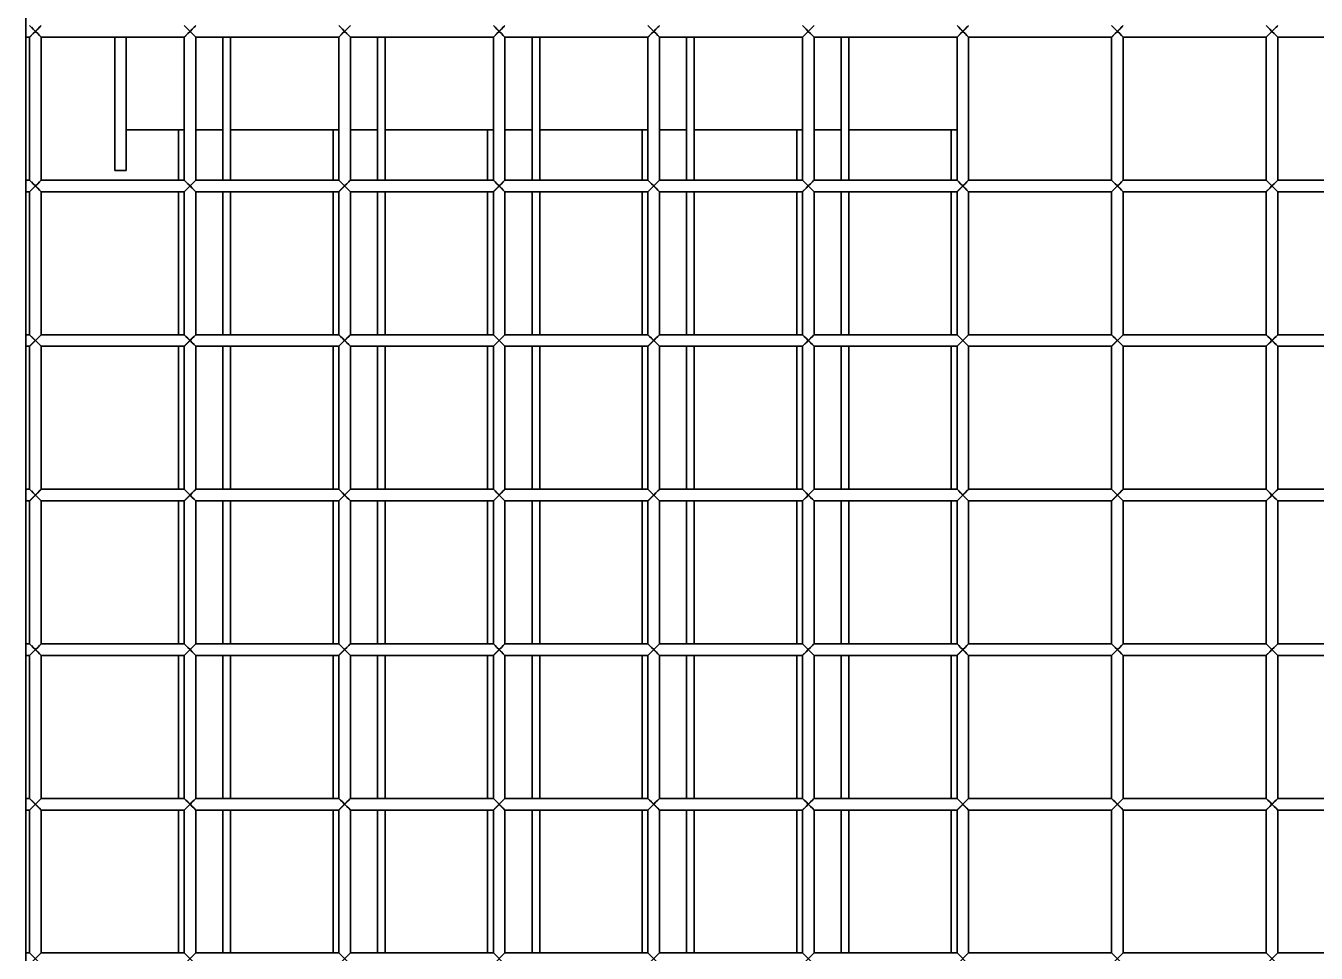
# Model space of a CAD drawing. Header units: millimetres. Extents: x 32496 to 166256, y 3504 to 23939.
# Drawn here: x 144020.2 to 144354.1, y 14227.8 to 14467.8 of the extents above; entities that cross this region are included whole.
import ezdxf

# ---------------------------------------------------------------- set-up
doc = ezdxf.new("R2010")
doc.units = ezdxf.units.MM
doc.layers.get('0').update_dxf_attribs({"lineweight": 35})

# ---------------------------------------------------------------- blocks, each defined once
blk = doc.blocks.new('8-1250')
at = {"linetype": 'Continuous'}
for p, q in [((-4576.13, -32408.79), (-4576.13, -33034.31)), ((-4575.13, -32441.79), (-4572.13, -32438.79)), ((-4572.13, -32441.79), (-4575.13, -32438.79)), ((-4575.01, -32441.67), (-4574.22, -32440.88)), ((-4574.22, -32440.88), (-4573.63, -32440.29)), ((-4535.13, -32441.79), (-4532.13, -32438.79)), ((-4532.13, -32441.79), (-4535.13, -32438.79)), ((-4535.01, -32441.67), (-4534.22, -32440.88)), ((-4534.22, -32440.88), (-4533.63, -32440.29)), ((-4495.13, -32441.79), (-4492.13, -32438.79)), ((-4492.13, -32441.79), (-4495.13, -32438.79)), ((-4495.01, -32441.67), (-4494.22, -32440.88)), ((-4494.22, -32440.88), (-4493.63, -32440.29)), ((-4455.13, -32441.79), (-4452.13, -32438.79)), ((-4452.13, -32441.79), (-4455.13, -32438.79)), ((-4455.01, -32441.67), (-4454.22, -32440.88)), ((-4454.22, -32440.88), (-4453.63, -32440.29)), ((-4415.13, -32441.79), (-4412.13, -32438.79)), ((-4412.13, -32441.79), (-4415.13, -32438.79)), ((-4415.01, -32441.67), (-4414.22, -32440.88)), ((-4414.22, -32440.88), (-4413.63, -32440.29)), ((-4375.13, -32441.79), (-4372.13, -32438.79)), ((-4372.13, -32441.79), (-4375.13, -32438.79)), ((-4375.01, -32441.67), (-4374.22, -32440.88)), ((-4374.22, -32440.88), (-4373.63, -32440.29)), ((-4335.13, -32441.79), (-4332.13, -32438.79)), ((-4332.13, -32441.79), (-4335.13, -32438.79)), ((-4335.01, -32441.67), (-4334.22, -32440.88)), ((-4334.22, -32440.88), (-4333.63, -32440.29)), ((-4295.13, -32441.79), (-4292.13, -32438.79)), ((-4292.13, -32441.79), (-4295.13, -32438.79)), ((-4295.01, -32441.67), (-4294.22, -32440.88)), ((-4294.22, -32440.88), (-4293.63, -32440.29)), ((-4255.13, -32441.79), (-4252.13, -32438.79)), ((-4252.13, -32441.79), (-4255.13, -32438.79)), ((-4255.01, -32441.67), (-4254.22, -32440.88)), ((-4254.22, -32440.88), (-4253.63, -32440.29)), ((-4576.13, -32441.79), (-4575.13, -32441.79)), ((-4575.13, -32441.79), (-4575.13, -32478.79)), ((-4572.13, -32441.79), (-4572.13, -32478.79)), ((-4572.13, -32441.79), (-4535.13, -32441.79)), ((-4553.13, -32441.79), (-4553.13, -32476.29)), ((-4550.13, -32476.29), (-4550.13, -32441.79)), ((-4535.13, -32441.79), (-4535.13, -32478.79)), ((-4532.13, -32441.79), (-4532.13, -32478.79)), ((-4532.13, -32441.79), (-4495.13, -32441.79)), ((-4525.13, -32478.79), (-4525.13, -32441.79)), ((-4523.13, -32478.79), (-4523.13, -32441.79)), ((-4495.13, -32441.79), (-4495.13, -32478.79)), ((-4492.13, -32441.79), (-4492.13, -32478.79)), ((-4492.13, -32441.79), (-4455.13, -32441.79)), ((-4485.13, -32478.79), (-4485.13, -32441.79)), ((-4483.13, -32478.79), (-4483.13, -32441.79)), ((-4455.13, -32441.79), (-4455.13, -32478.79)), ((-4452.13, -32441.79), (-4452.13, -32478.79)), ((-4452.13, -32441.79), (-4415.13, -32441.79)), ((-4445.13, -32478.79), (-4445.13, -32441.79)), ((-4443.13, -32478.79), (-4443.13, -32441.79)), ((-4415.13, -32441.79), (-4415.13, -32478.79)), ((-4412.13, -32441.79), (-4412.13, -32478.79)), ((-4412.13, -32441.79), (-4375.13, -32441.79)), ((-4405.13, -32478.79), (-4405.13, -32441.79)), ((-4403.13, -32478.79), (-4403.13, -32441.79)), ((-4375.13, -32441.79), (-4375.13, -32478.79)), ((-4372.13, -32441.79), (-4372.13, -32478.79)), ((-4372.13, -32441.79), (-4335.13, -32441.79)), ((-4365.13, -32478.79), (-4365.13, -32441.79)), ((-4363.13, -32478.79), (-4363.13, -32441.79)), ((-4335.13, -32441.79), (-4335.13, -32478.79)), ((-4332.13, -32441.79), (-4332.13, -32478.79)), ((-4332.13, -32441.79), (-4295.13, -32441.79)), ((-4295.13, -32441.79), (-4295.13, -32478.79)), ((-4292.13, -32441.79), (-4292.13, -32478.79)), ((-4292.13, -32441.79), (-4255.13, -32441.79)), ((-4255.13, -32441.79), (-4255.13, -32478.79)), ((-4252.13, -32441.79), (-4252.13, -32478.79)), ((-4252.13, -32441.79), (-4215.13, -32441.79)), ((-4535.13, -32465.79), (-4550.13, -32465.79)), ((-4536.63, -32465.79), (-4536.63, -32478.79)), ((-4525.13, -32465.79), (-4532.13, -32465.79)), ((-4495.13, -32465.79), (-4523.13, -32465.79)), ((-4496.63, -32465.79), (-4496.63, -32478.79)), ((-4485.13, -32465.79), (-4492.13, -32465.79)), ((-4455.13, -32465.79), (-4483.13, -32465.79)), ((-4456.63, -32465.79), (-4456.63, -32478.79)), ((-4445.13, -32465.79), (-4452.13, -32465.79)), ((-4415.13, -32465.79), (-4443.13, -32465.79)), ((-4416.63, -32465.79), (-4416.63, -32478.79)), ((-4405.13, -32465.79), (-4412.13, -32465.79)), ((-4375.13, -32465.79), (-4403.13, -32465.79)), ((-4376.63, -32465.79), (-4376.63, -32478.79)), ((-4365.13, -32465.79), (-4372.13, -32465.79)), ((-4335.13, -32465.79), (-4363.13, -32465.79)), ((-4336.63, -32465.79), (-4336.63, -32478.79)), ((-4550.13, -32476.29), (-4553.13, -32476.29)), ((-4576.13, -32478.79), (-4575.13, -32478.79)), ((-4576.13, -32481.79), (-4575.13, -32481.79)), ((-4575.13, -32481.79), (-4572.13, -32478.79)), ((-4572.13, -32481.79), (-4575.13, -32478.79)), ((-4575.13, -32481.79), (-4575.13, -32518.79)), ((-4575.01, -32481.67), (-4574.22, -32480.88)), ((-4574.22, -32480.88), (-4573.63, -32480.29)), ((-4572.13, -32478.79), (-4535.13, -32478.79)), ((-4572.13, -32481.79), (-4572.13, -32518.79)), ((-4572.13, -32481.79), (-4535.13, -32481.79)), ((-4536.63, -32481.79), (-4536.63, -32518.79)), ((-4535.13, -32481.79), (-4532.13, -32478.79)), ((-4532.13, -32481.79), (-4535.13, -32478.79)), ((-4535.13, -32481.79), (-4535.13, -32518.79)), ((-4535.01, -32481.67), (-4534.22, -32480.88)), ((-4534.22, -32480.88), (-4533.63, -32480.29)), ((-4532.13, -32478.79), (-4495.13, -32478.79)), ((-4532.13, -32481.79), (-4532.13, -32518.79)), ((-4532.13, -32481.79), (-4495.13, -32481.79)), ((-4525.13, -32518.79), (-4525.13, -32481.79)), ((-4523.13, -32518.79), (-4523.13, -32481.79)), ((-4496.63, -32481.79), (-4496.63, -32518.79)), ((-4495.13, -32481.79), (-4492.13, -32478.79)), ((-4492.13, -32481.79), (-4495.13, -32478.79)), ((-4495.13, -32481.79), (-4495.13, -32518.79)), ((-4495.01, -32481.67), (-4494.22, -32480.88)), ((-4494.22, -32480.88), (-4493.63, -32480.29)), ((-4492.13, -32478.79), (-4455.13, -32478.79)), ((-4492.13, -32481.79), (-4492.13, -32518.79)), ((-4492.13, -32481.79), (-4455.13, -32481.79)), ((-4485.13, -32518.79), (-4485.13, -32481.79)), ((-4483.13, -32518.79), (-4483.13, -32481.79)), ((-4456.63, -32481.79), (-4456.63, -32518.79)), ((-4455.13, -32481.79), (-4452.13, -32478.79)), ((-4452.13, -32481.79), (-4455.13, -32478.79)), ((-4455.13, -32481.79), (-4455.13, -32518.79)), ((-4455.01, -32481.67), (-4454.22, -32480.88)), ((-4454.22, -32480.88), (-4453.63, -32480.29)), ((-4452.13, -32478.79), (-4415.13, -32478.79)), ((-4452.13, -32481.79), (-4452.13, -32518.79)), ((-4452.13, -32481.79), (-4415.13, -32481.79)), ((-4445.13, -32518.79), (-4445.13, -32481.79)), ((-4443.13, -32518.79), (-4443.13, -32481.79)), ((-4416.63, -32481.79), (-4416.63, -32518.79)), ((-4415.13, -32481.79), (-4412.13, -32478.79)), ((-4412.13, -32481.79), (-4415.13, -32478.79)), ((-4415.13, -32481.79), (-4415.13, -32518.79)), ((-4415.01, -32481.67), (-4414.22, -32480.88)), ((-4414.22, -32480.88), (-4413.63, -32480.29)), ((-4412.13, -32478.79), (-4375.13, -32478.79)), ((-4412.13, -32481.79), (-4412.13, -32518.79)), ((-4412.13, -32481.79), (-4375.13, -32481.79)), ((-4405.13, -32518.79), (-4405.13, -32481.79)), ((-4403.13, -32518.79), (-4403.13, -32481.79)), ((-4376.63, -32481.79), (-4376.63, -32518.79)), ((-4375.13, -32481.79), (-4372.13, -32478.79)), ((-4372.13, -32481.79), (-4375.13, -32478.79)), ((-4375.13, -32481.79), (-4375.13, -32518.79)), ((-4375.01, -32481.67), (-4374.22, -32480.88)), ((-4374.22, -32480.88), (-4373.63, -32480.29)), ((-4372.13, -32478.79), (-4335.13, -32478.79)), ((-4372.13, -32481.79), (-4372.13, -32518.79)), ((-4372.13, -32481.79), (-4335.13, -32481.79)), ((-4365.13, -32518.79), (-4365.13, -32481.79)), ((-4363.13, -32518.79), (-4363.13, -32481.79)), ((-4336.63, -32481.79), (-4336.63, -32518.79)), ((-4335.13, -32481.79), (-4332.13, -32478.79)), ((-4332.13, -32481.79), (-4335.13, -32478.79)), ((-4335.13, -32481.79), (-4335.13, -32518.79)), ((-4335.01, -32481.67), (-4334.22, -32480.88)), ((-4334.22, -32480.88), (-4333.63, -32480.29)), ((-4332.13, -32478.79), (-4295.13, -32478.79)), ((-4332.13, -32481.79), (-4332.13, -32518.79)), ((-4332.13, -32481.79), (-4295.13, -32481.79)), ((-4295.13, -32481.79), (-4292.13, -32478.79)), ((-4292.13, -32481.79), (-4295.13, -32478.79)), ((-4295.13, -32481.79), (-4295.13, -32518.79)), ((-4295.01, -32481.67), (-4294.22, -32480.88)), ((-4294.22, -32480.88), (-4293.63, -32480.29)), ((-4292.13, -32478.79), (-4255.13, -32478.79)), ((-4292.13, -32481.79), (-4292.13, -32518.79)), ((-4292.13, -32481.79), (-4255.13, -32481.79)), ((-4255.13, -32481.79), (-4252.13, -32478.79)), ((-4252.13, -32481.79), (-4255.13, -32478.79)), ((-4255.13, -32481.79), (-4255.13, -32518.79)), ((-4255.01, -32481.67), (-4254.22, -32480.88)), ((-4254.22, -32480.88), (-4253.63, -32480.29)), ((-4252.13, -32478.79), (-4215.13, -32478.79)), ((-4252.13, -32481.79), (-4252.13, -32518.79)), ((-4252.13, -32481.79), (-4215.13, -32481.79)), ((-4576.13, -32518.79), (-4575.13, -32518.79)), ((-4576.13, -32521.79), (-4575.13, -32521.79)), ((-4575.13, -32521.79), (-4572.13, -32518.79)), ((-4572.13, -32521.79), (-4575.13, -32518.79)), ((-4575.13, -32521.79), (-4575.13, -32558.79)), ((-4575.01, -32521.67), (-4574.22, -32520.88)), ((-4574.22, -32520.88), (-4573.63, -32520.29)), ((-4572.13, -32518.79), (-4535.13, -32518.79)), ((-4572.13, -32521.79), (-4572.13, -32558.79)), ((-4572.13, -32521.79), (-4535.13, -32521.79)), ((-4536.63, -32521.79), (-4536.63, -32558.79)), ((-4535.13, -32521.79), (-4532.13, -32518.79)), ((-4532.13, -32521.79), (-4535.13, -32518.79)), ((-4535.13, -32521.79), (-4535.13, -32558.79)), ((-4535.01, -32521.67), (-4534.22, -32520.88)), ((-4534.22, -32520.88), (-4533.63, -32520.29)), ((-4532.13, -32518.79), (-4495.13, -32518.79)), ((-4532.13, -32521.79), (-4532.13, -32558.79)), ((-4532.13, -32521.79), (-4495.13, -32521.79)), ((-4525.13, -32558.79), (-4525.13, -32521.79)), ((-4523.13, -32558.79), (-4523.13, -32521.79)), ((-4496.63, -32521.79), (-4496.63, -32558.79)), ((-4495.13, -32521.79), (-4492.13, -32518.79)), ((-4492.13, -32521.79), (-4495.13, -32518.79)), ((-4495.13, -32521.79), (-4495.13, -32558.79)), ((-4495.01, -32521.67), (-4494.22, -32520.88)), ((-4494.22, -32520.88), (-4493.63, -32520.29)), ((-4492.13, -32518.79), (-4455.13, -32518.79)), ((-4492.13, -32521.79), (-4492.13, -32558.79)), ((-4492.13, -32521.79), (-4455.13, -32521.79)), ((-4485.13, -32558.79), (-4485.13, -32521.79)), ((-4483.13, -32558.79), (-4483.13, -32521.79)), ((-4456.63, -32521.79), (-4456.63, -32558.79)), ((-4455.13, -32521.79), (-4452.13, -32518.79)), ((-4452.13, -32521.79), (-4455.13, -32518.79)), ((-4455.13, -32521.79), (-4455.13, -32558.79)), ((-4455.01, -32521.67), (-4454.22, -32520.88)), ((-4454.22, -32520.88), (-4453.63, -32520.29)), ((-4452.13, -32518.79), (-4415.13, -32518.79)), ((-4452.13, -32521.79), (-4452.13, -32558.79)), ((-4452.13, -32521.79), (-4415.13, -32521.79)), ((-4445.13, -32558.79), (-4445.13, -32521.79)), ((-4443.13, -32558.79), (-4443.13, -32521.79)), ((-4416.63, -32521.79), (-4416.63, -32558.79)), ((-4415.13, -32521.79), (-4412.13, -32518.79)), ((-4412.13, -32521.79), (-4415.13, -32518.79)), ((-4415.13, -32521.79), (-4415.13, -32558.79)), ((-4415.01, -32521.67), (-4414.22, -32520.88)), ((-4414.22, -32520.88), (-4413.63, -32520.29)), ((-4412.13, -32518.79), (-4375.13, -32518.79)), ((-4412.13, -32521.79), (-4412.13, -32558.79)), ((-4412.13, -32521.79), (-4375.13, -32521.79)), ((-4405.13, -32558.79), (-4405.13, -32521.79)), ((-4403.13, -32558.79), (-4403.13, -32521.79)), ((-4376.63, -32521.79), (-4376.63, -32558.79)), ((-4375.13, -32521.79), (-4372.13, -32518.79)), ((-4372.13, -32521.79), (-4375.13, -32518.79)), ((-4375.13, -32521.79), (-4375.13, -32558.79)), ((-4375.01, -32521.67), (-4374.22, -32520.88)), ((-4374.22, -32520.88), (-4373.63, -32520.29)), ((-4372.13, -32518.79), (-4335.13, -32518.79)), ((-4372.13, -32521.79), (-4372.13, -32558.79)), ((-4372.13, -32521.79), (-4335.13, -32521.79)), ((-4365.13, -32558.79), (-4365.13, -32521.79)), ((-4363.13, -32558.79), (-4363.13, -32521.79)), ((-4336.63, -32521.79), (-4336.63, -32558.79)), ((-4335.13, -32521.79), (-4332.13, -32518.79)), ((-4332.13, -32521.79), (-4335.13, -32518.79)), ((-4335.13, -32521.79), (-4335.13, -32558.79)), ((-4335.01, -32521.67), (-4334.22, -32520.88)), ((-4334.22, -32520.88), (-4333.63, -32520.29)), ((-4332.13, -32518.79), (-4295.13, -32518.79)), ((-4332.13, -32521.79), (-4332.13, -32558.79)), ((-4332.13, -32521.79), (-4295.13, -32521.79)), ((-4295.13, -32521.79), (-4292.13, -32518.79)), ((-4292.13, -32521.79), (-4295.13, -32518.79)), ((-4295.13, -32521.79), (-4295.13, -32558.79)), ((-4295.01, -32521.67), (-4294.22, -32520.88)), ((-4294.22, -32520.88), (-4293.63, -32520.29)), ((-4292.13, -32518.79), (-4255.13, -32518.79)), ((-4292.13, -32521.79), (-4292.13, -32558.79)), ((-4292.13, -32521.79), (-4255.13, -32521.79)), ((-4255.13, -32521.79), (-4252.13, -32518.79)), ((-4252.13, -32521.79), (-4255.13, -32518.79)), ((-4255.13, -32521.79), (-4255.13, -32558.79)), ((-4255.01, -32521.67), (-4254.22, -32520.88)), ((-4254.22, -32520.88), (-4253.63, -32520.29)), ((-4252.13, -32518.79), (-4215.13, -32518.79)), ((-4252.13, -32521.79), (-4252.13, -32558.79)), ((-4252.13, -32521.79), (-4215.13, -32521.79)), ((-4576.13, -32558.79), (-4575.13, -32558.79)), ((-4576.13, -32561.79), (-4575.13, -32561.79)), ((-4575.13, -32561.79), (-4572.13, -32558.79)), ((-4572.13, -32561.79), (-4575.13, -32558.79)), ((-4575.13, -32561.79), (-4575.13, -32598.79)), ((-4575.01, -32561.67), (-4574.22, -32560.88)), ((-4574.22, -32560.88), (-4573.63, -32560.29)), ((-4572.13, -32558.79), (-4535.13, -32558.79)), ((-4572.13, -32561.79), (-4572.13, -32598.79)), ((-4572.13, -32561.79), (-4535.13, -32561.79)), ((-4536.63, -32561.79), (-4536.63, -32598.79)), ((-4535.13, -32561.79), (-4532.13, -32558.79)), ((-4532.13, -32561.79), (-4535.13, -32558.79)), ((-4535.13, -32561.79), (-4535.13, -32598.79)), ((-4535.01, -32561.67), (-4534.22, -32560.88)), ((-4534.22, -32560.88), (-4533.63, -32560.29)), ((-4532.13, -32558.79), (-4495.13, -32558.79)), ((-4532.13, -32561.79), (-4532.13, -32598.79)), ((-4532.13, -32561.79), (-4495.13, -32561.79)), ((-4525.13, -32598.79), (-4525.13, -32561.79)), ((-4523.13, -32598.79), (-4523.13, -32561.79)), ((-4496.63, -32561.79), (-4496.63, -32598.79)), ((-4495.13, -32561.79), (-4492.13, -32558.79)), ((-4492.13, -32561.79), (-4495.13, -32558.79)), ((-4495.13, -32561.79), (-4495.13, -32598.79)), ((-4495.01, -32561.67), (-4494.22, -32560.88)), ((-4494.22, -32560.88), (-4493.63, -32560.29)), ((-4492.13, -32558.79), (-4455.13, -32558.79)), ((-4492.13, -32561.79), (-4492.13, -32598.79)), ((-4492.13, -32561.79), (-4455.13, -32561.79)), ((-4485.13, -32598.79), (-4485.13, -32561.79)), ((-4483.13, -32598.79), (-4483.13, -32561.79)), ((-4456.63, -32561.79), (-4456.63, -32598.79)), ((-4455.13, -32561.79), (-4452.13, -32558.79)), ((-4452.13, -32561.79), (-4455.13, -32558.79)), ((-4455.13, -32561.79), (-4455.13, -32598.79)), ((-4455.01, -32561.67), (-4454.22, -32560.88)), ((-4454.22, -32560.88), (-4453.63, -32560.29)), ((-4452.13, -32558.79), (-4415.13, -32558.79)), ((-4452.13, -32561.79), (-4452.13, -32598.79)), ((-4452.13, -32561.79), (-4415.13, -32561.79)), ((-4445.13, -32598.79), (-4445.13, -32561.79)), ((-4443.13, -32598.79), (-4443.13, -32561.79)), ((-4416.63, -32561.79), (-4416.63, -32598.79)), ((-4415.13, -32561.79), (-4412.13, -32558.79)), ((-4412.13, -32561.79), (-4415.13, -32558.79)), ((-4415.13, -32561.79), (-4415.13, -32598.79)), ((-4415.01, -32561.67), (-4414.22, -32560.88)), ((-4414.22, -32560.88), (-4413.63, -32560.29)), ((-4412.13, -32558.79), (-4375.13, -32558.79)), ((-4412.13, -32561.79), (-4412.13, -32598.79)), ((-4412.13, -32561.79), (-4375.13, -32561.79)), ((-4405.13, -32598.79), (-4405.13, -32561.79)), ((-4403.13, -32598.79), (-4403.13, -32561.79)), ((-4376.63, -32561.79), (-4376.63, -32598.79)), ((-4375.13, -32561.79), (-4372.13, -32558.79)), ((-4372.13, -32561.79), (-4375.13, -32558.79)), ((-4375.13, -32561.79), (-4375.13, -32598.79)), ((-4375.01, -32561.67), (-4374.22, -32560.88)), ((-4374.22, -32560.88), (-4373.63, -32560.29)), ((-4372.13, -32558.79), (-4335.13, -32558.79)), ((-4372.13, -32561.79), (-4372.13, -32598.79)), ((-4372.13, -32561.79), (-4335.13, -32561.79)), ((-4365.13, -32598.79), (-4365.13, -32561.79)), ((-4363.13, -32598.79), (-4363.13, -32561.79)), ((-4336.63, -32561.79), (-4336.63, -32598.79)), ((-4335.13, -32561.79), (-4332.13, -32558.79)), ((-4332.13, -32561.79), (-4335.13, -32558.79)), ((-4335.13, -32561.79), (-4335.13, -32598.79)), ((-4335.01, -32561.67), (-4334.22, -32560.88)), ((-4334.22, -32560.88), (-4333.63, -32560.29)), ((-4332.13, -32558.79), (-4295.13, -32558.79)), ((-4332.13, -32561.79), (-4332.13, -32598.79)), ((-4332.13, -32561.79), (-4295.13, -32561.79)), ((-4295.13, -32561.79), (-4292.13, -32558.79)), ((-4292.13, -32561.79), (-4295.13, -32558.79)), ((-4295.13, -32561.79), (-4295.13, -32598.79)), ((-4295.01, -32561.67), (-4294.22, -32560.88)), ((-4294.22, -32560.88), (-4293.63, -32560.29)), ((-4292.13, -32558.79), (-4255.13, -32558.79)), ((-4292.13, -32561.79), (-4292.13, -32598.79)), ((-4292.13, -32561.79), (-4255.13, -32561.79)), ((-4255.13, -32561.79), (-4252.13, -32558.79)), ((-4252.13, -32561.79), (-4255.13, -32558.79)), ((-4255.13, -32561.79), (-4255.13, -32598.79)), ((-4255.01, -32561.67), (-4254.22, -32560.88)), ((-4254.22, -32560.88), (-4253.63, -32560.29)), ((-4252.13, -32558.79), (-4215.13, -32558.79)), ((-4252.13, -32561.79), (-4252.13, -32598.79)), ((-4252.13, -32561.79), (-4215.13, -32561.79)), ((-4576.13, -32598.79), (-4575.13, -32598.79)), ((-4576.13, -32601.79), (-4575.13, -32601.79)), ((-4575.13, -32601.79), (-4572.13, -32598.79)), ((-4572.13, -32601.79), (-4575.13, -32598.79)), ((-4575.13, -32601.79), (-4575.13, -32638.79)), ((-4575.01, -32601.67), (-4574.22, -32600.88)), ((-4574.22, -32600.88), (-4573.63, -32600.29)), ((-4572.13, -32598.79), (-4535.13, -32598.79)), ((-4572.13, -32601.79), (-4572.13, -32638.79)), ((-4572.13, -32601.79), (-4535.13, -32601.79)), ((-4536.63, -32601.79), (-4536.63, -32638.79)), ((-4535.13, -32601.79), (-4532.13, -32598.79)), ((-4532.13, -32601.79), (-4535.13, -32598.79)), ((-4535.13, -32601.79), (-4535.13, -32638.79)), ((-4535.01, -32601.67), (-4534.22, -32600.88)), ((-4534.22, -32600.88), (-4533.63, -32600.29)), ((-4532.13, -32598.79), (-4495.13, -32598.79)), ((-4532.13, -32601.79), (-4532.13, -32638.79)), ((-4532.13, -32601.79), (-4495.13, -32601.79)), ((-4525.13, -32638.79), (-4525.13, -32601.79)), ((-4523.13, -32638.79), (-4523.13, -32601.79)), ((-4496.63, -32601.79), (-4496.63, -32638.79)), ((-4495.13, -32601.79), (-4492.13, -32598.79)), ((-4492.13, -32601.79), (-4495.13, -32598.79)), ((-4495.13, -32601.79), (-4495.13, -32638.79)), ((-4495.01, -32601.67), (-4494.22, -32600.88)), ((-4494.22, -32600.88), (-4493.63, -32600.29)), ((-4492.13, -32598.79), (-4455.13, -32598.79)), ((-4492.13, -32601.79), (-4492.13, -32638.79)), ((-4492.13, -32601.79), (-4455.13, -32601.79)), ((-4485.13, -32638.79), (-4485.13, -32601.79)), ((-4483.13, -32638.79), (-4483.13, -32601.79)), ((-4456.63, -32601.79), (-4456.63, -32638.79)), ((-4455.13, -32601.79), (-4452.13, -32598.79)), ((-4452.13, -32601.79), (-4455.13, -32598.79)), ((-4455.13, -32601.79), (-4455.13, -32638.79)), ((-4455.01, -32601.67), (-4454.22, -32600.88)), ((-4454.22, -32600.88), (-4453.63, -32600.29)), ((-4452.13, -32598.79), (-4415.13, -32598.79)), ((-4452.13, -32601.79), (-4452.13, -32638.79)), ((-4452.13, -32601.79), (-4415.13, -32601.79)), ((-4445.13, -32638.79), (-4445.13, -32601.79)), ((-4443.13, -32638.79), (-4443.13, -32601.79)), ((-4416.63, -32601.79), (-4416.63, -32638.79)), ((-4415.13, -32601.79), (-4412.13, -32598.79)), ((-4412.13, -32601.79), (-4415.13, -32598.79)), ((-4415.13, -32601.79), (-4415.13, -32638.79)), ((-4415.01, -32601.67), (-4414.22, -32600.88)), ((-4414.22, -32600.88), (-4413.63, -32600.29)), ((-4412.13, -32598.79), (-4375.13, -32598.79)), ((-4412.13, -32601.79), (-4412.13, -32638.79)), ((-4412.13, -32601.79), (-4375.13, -32601.79)), ((-4405.13, -32638.79), (-4405.13, -32601.79)), ((-4403.13, -32638.79), (-4403.13, -32601.79)), ((-4376.63, -32601.79), (-4376.63, -32638.79)), ((-4375.13, -32601.79), (-4372.13, -32598.79)), ((-4372.13, -32601.79), (-4375.13, -32598.79)), ((-4375.13, -32601.79), (-4375.13, -32638.79)), ((-4375.01, -32601.67), (-4374.22, -32600.88)), ((-4374.22, -32600.88), (-4373.63, -32600.29)), ((-4372.13, -32598.79), (-4335.13, -32598.79)), ((-4372.13, -32601.79), (-4372.13, -32638.79)), ((-4372.13, -32601.79), (-4335.13, -32601.79)), ((-4365.13, -32638.79), (-4365.13, -32601.79)), ((-4363.13, -32638.79), (-4363.13, -32601.79)), ((-4336.63, -32601.79), (-4336.63, -32638.79)), ((-4335.13, -32601.79), (-4332.13, -32598.79)), ((-4332.13, -32601.79), (-4335.13, -32598.79)), ((-4335.13, -32601.79), (-4335.13, -32638.79)), ((-4335.01, -32601.67), (-4334.22, -32600.88)), ((-4334.22, -32600.88), (-4333.63, -32600.29)), ((-4332.13, -32598.79), (-4295.13, -32598.79)), ((-4332.13, -32601.79), (-4332.13, -32638.79)), ((-4332.13, -32601.79), (-4295.13, -32601.79)), ((-4295.13, -32601.79), (-4292.13, -32598.79)), ((-4292.13, -32601.79), (-4295.13, -32598.79)), ((-4295.13, -32601.79), (-4295.13, -32638.79)), ((-4295.01, -32601.67), (-4294.22, -32600.88)), ((-4294.22, -32600.88), (-4293.63, -32600.29)), ((-4292.13, -32598.79), (-4255.13, -32598.79)), ((-4292.13, -32601.79), (-4292.13, -32638.79)), ((-4292.13, -32601.79), (-4255.13, -32601.79)), ((-4255.13, -32601.79), (-4252.13, -32598.79)), ((-4252.13, -32601.79), (-4255.13, -32598.79)), ((-4255.13, -32601.79), (-4255.13, -32638.79)), ((-4255.01, -32601.67), (-4254.22, -32600.88)), ((-4254.22, -32600.88), (-4253.63, -32600.29)), ((-4252.13, -32598.79), (-4215.13, -32598.79)), ((-4252.13, -32601.79), (-4252.13, -32638.79)), ((-4252.13, -32601.79), (-4215.13, -32601.79)), ((-4576.13, -32638.79), (-4575.13, -32638.79)), ((-4575.13, -32641.79), (-4572.13, -32638.79)), ((-4572.13, -32641.79), (-4575.13, -32638.79)), ((-4572.13, -32638.79), (-4535.13, -32638.79)), ((-4535.13, -32641.79), (-4532.13, -32638.79)), ((-4532.13, -32641.79), (-4535.13, -32638.79)), ((-4532.13, -32638.79), (-4495.13, -32638.79)), ((-4495.13, -32641.79), (-4492.13, -32638.79)), ((-4492.13, -32641.79), (-4495.13, -32638.79)), ((-4492.13, -32638.79), (-4455.13, -32638.79)), ((-4455.13, -32641.79), (-4452.13, -32638.79)), ((-4452.13, -32641.79), (-4455.13, -32638.79)), ((-4452.13, -32638.79), (-4415.13, -32638.79)), ((-4415.13, -32641.79), (-4412.13, -32638.79)), ((-4412.13, -32641.79), (-4415.13, -32638.79)), ((-4412.13, -32638.79), (-4375.13, -32638.79)), ((-4375.13, -32641.79), (-4372.13, -32638.79)), ((-4372.13, -32641.79), (-4375.13, -32638.79)), ((-4372.13, -32638.79), (-4335.13, -32638.79)), ((-4335.13, -32641.79), (-4332.13, -32638.79)), ((-4332.13, -32641.79), (-4335.13, -32638.79)), ((-4332.13, -32638.79), (-4295.13, -32638.79)), ((-4295.13, -32641.79), (-4292.13, -32638.79)), ((-4292.13, -32641.79), (-4295.13, -32638.79)), ((-4292.13, -32638.79), (-4255.13, -32638.79)), ((-4255.13, -32641.79), (-4252.13, -32638.79)), ((-4252.13, -32641.79), (-4255.13, -32638.79)), ((-4252.13, -32638.79), (-4215.13, -32638.79)), ((-4576.13, -32641.79), (-4575.13, -32641.79)), ((-4575.13, -32641.79), (-4575.13, -32678.79)), ((-4575.01, -32641.67), (-4574.22, -32640.88)), ((-4574.22, -32640.88), (-4573.63, -32640.29)), ((-4572.13, -32641.79), (-4572.13, -32678.79)), ((-4572.13, -32641.79), (-4535.13, -32641.79)), ((-4536.63, -32641.79), (-4536.63, -32678.79)), ((-4535.13, -32641.79), (-4535.13, -32678.79)), ((-4535.01, -32641.67), (-4534.22, -32640.88)), ((-4534.22, -32640.88), (-4533.63, -32640.29)), ((-4532.13, -32641.79), (-4532.13, -32678.79)), ((-4532.13, -32641.79), (-4495.13, -32641.79)), ((-4525.13, -32678.79), (-4525.13, -32641.79)), ((-4523.13, -32678.79), (-4523.13, -32641.79)), ((-4496.63, -32641.79), (-4496.63, -32678.79)), ((-4495.13, -32641.79), (-4495.13, -32678.79)), ((-4495.01, -32641.67), (-4494.22, -32640.88)), ((-4494.22, -32640.88), (-4493.63, -32640.29)), ((-4492.13, -32641.79), (-4492.13, -32678.79)), ((-4492.13, -32641.79), (-4455.13, -32641.79)), ((-4485.13, -32678.79), (-4485.13, -32641.79)), ((-4483.13, -32678.79), (-4483.13, -32641.79)), ((-4456.63, -32641.79), (-4456.63, -32678.79)), ((-4455.13, -32641.79), (-4455.13, -32678.79)), ((-4455.01, -32641.67), (-4454.22, -32640.88)), ((-4454.22, -32640.88), (-4453.63, -32640.29)), ((-4452.13, -32641.79), (-4452.13, -32678.79)), ((-4452.13, -32641.79), (-4415.13, -32641.79)), ((-4445.13, -32678.79), (-4445.13, -32641.79)), ((-4443.13, -32678.79), (-4443.13, -32641.79)), ((-4416.63, -32641.79), (-4416.63, -32678.79)), ((-4415.13, -32641.79), (-4415.13, -32678.79)), ((-4415.01, -32641.67), (-4414.22, -32640.88)), ((-4414.22, -32640.88), (-4413.63, -32640.29)), ((-4412.13, -32641.79), (-4412.13, -32678.79)), ((-4412.13, -32641.79), (-4375.13, -32641.79)), ((-4405.13, -32678.79), (-4405.13, -32641.79)), ((-4403.13, -32678.79), (-4403.13, -32641.79)), ((-4376.63, -32641.79), (-4376.63, -32678.79)), ((-4375.13, -32641.79), (-4375.13, -32678.79)), ((-4375.01, -32641.67), (-4374.22, -32640.88)), ((-4374.22, -32640.88), (-4373.63, -32640.29)), ((-4372.13, -32641.79), (-4372.13, -32678.79)), ((-4372.13, -32641.79), (-4335.13, -32641.79)), ((-4365.13, -32678.79), (-4365.13, -32641.79)), ((-4363.13, -32678.79), (-4363.13, -32641.79)), ((-4336.63, -32641.79), (-4336.63, -32678.79)), ((-4335.13, -32641.79), (-4335.13, -32678.79)), ((-4335.01, -32641.67), (-4334.22, -32640.88)), ((-4334.22, -32640.88), (-4333.63, -32640.29)), ((-4332.13, -32641.79), (-4332.13, -32678.79)), ((-4332.13, -32641.79), (-4295.13, -32641.79)), ((-4295.13, -32641.79), (-4295.13, -32678.79)), ((-4295.01, -32641.67), (-4294.22, -32640.88)), ((-4294.22, -32640.88), (-4293.63, -32640.29)), ((-4292.13, -32641.79), (-4292.13, -32678.79)), ((-4292.13, -32641.79), (-4255.13, -32641.79)), ((-4255.13, -32641.79), (-4255.13, -32678.79)), ((-4255.01, -32641.67), (-4254.22, -32640.88)), ((-4254.22, -32640.88), (-4253.63, -32640.29)), ((-4252.13, -32641.79), (-4252.13, -32678.79)), ((-4252.13, -32641.79), (-4215.13, -32641.79)), ((-4576.13, -32678.79), (-4575.13, -32678.79)), ((-4575.13, -32681.79), (-4572.13, -32678.79)), ((-4572.13, -32681.79), (-4575.13, -32678.79)), ((-4572.13, -32678.79), (-4535.13, -32678.79)), ((-4535.13, -32681.79), (-4532.13, -32678.79)), ((-4532.13, -32681.79), (-4535.13, -32678.79)), ((-4532.13, -32678.79), (-4495.13, -32678.79)), ((-4495.13, -32681.79), (-4492.13, -32678.79)), ((-4492.13, -32681.79), (-4495.13, -32678.79)), ((-4492.13, -32678.79), (-4455.13, -32678.79)), ((-4455.13, -32681.79), (-4452.13, -32678.79)), ((-4452.13, -32681.79), (-4455.13, -32678.79)), ((-4452.13, -32678.79), (-4415.13, -32678.79)), ((-4415.13, -32681.79), (-4412.13, -32678.79)), ((-4412.13, -32681.79), (-4415.13, -32678.79)), ((-4412.13, -32678.79), (-4375.13, -32678.79)), ((-4375.13, -32681.79), (-4372.13, -32678.79)), ((-4372.13, -32681.79), (-4375.13, -32678.79)), ((-4372.13, -32678.79), (-4335.13, -32678.79)), ((-4335.13, -32681.79), (-4332.13, -32678.79)), ((-4332.13, -32681.79), (-4335.13, -32678.79)), ((-4332.13, -32678.79), (-4295.13, -32678.79)), ((-4295.13, -32681.79), (-4292.13, -32678.79)), ((-4292.13, -32681.79), (-4295.13, -32678.79)), ((-4292.13, -32678.79), (-4255.13, -32678.79)), ((-4255.13, -32681.79), (-4252.13, -32678.79)), ((-4252.13, -32681.79), (-4255.13, -32678.79)), ((-4252.13, -32678.79), (-4215.13, -32678.79))]:
    blk.add_line(p, q, dxfattribs=at)
for points in [[(-4573.63, -32440.29), (-4574.21, -32439.7), (-4574.69, -32439.23)], [(-4572.24, -32438.9), (-4572.56, -32439.22), (-4573.05, -32439.71), (-4573.63, -32440.29)], [(-4573.63, -32440.29), (-4573.04, -32440.88), (-4572.57, -32441.35), (-4572.13, -32441.79)], [(-4533.63, -32440.29), (-4534.21, -32439.7), (-4534.69, -32439.23)], [(-4532.24, -32438.9), (-4532.56, -32439.22), (-4533.05, -32439.71), (-4533.63, -32440.29)], [(-4533.63, -32440.29), (-4533.04, -32440.88), (-4532.57, -32441.35), (-4532.13, -32441.79)], [(-4493.63, -32440.29), (-4494.21, -32439.7), (-4494.69, -32439.23)], [(-4492.24, -32438.9), (-4492.56, -32439.22), (-4493.05, -32439.71), (-4493.63, -32440.29)], [(-4493.63, -32440.29), (-4493.04, -32440.88), (-4492.57, -32441.35), (-4492.13, -32441.79)], [(-4453.63, -32440.29), (-4454.21, -32439.7), (-4454.69, -32439.23)], [(-4452.24, -32438.9), (-4452.56, -32439.22), (-4453.05, -32439.71), (-4453.63, -32440.29)], [(-4453.63, -32440.29), (-4453.04, -32440.88), (-4452.57, -32441.35), (-4452.13, -32441.79)], [(-4413.63, -32440.29), (-4414.21, -32439.7), (-4414.69, -32439.23)], [(-4412.24, -32438.9), (-4412.56, -32439.22), (-4413.05, -32439.71), (-4413.63, -32440.29)], [(-4413.63, -32440.29), (-4413.04, -32440.88), (-4412.57, -32441.35), (-4412.13, -32441.79)], [(-4373.63, -32440.29), (-4374.21, -32439.7), (-4374.69, -32439.23)], [(-4372.24, -32438.9), (-4372.56, -32439.22), (-4373.05, -32439.71), (-4373.63, -32440.29)], [(-4373.63, -32440.29), (-4373.04, -32440.88), (-4372.57, -32441.35), (-4372.13, -32441.79)], [(-4333.63, -32440.29), (-4334.21, -32439.7), (-4334.69, -32439.23)], [(-4332.24, -32438.9), (-4332.56, -32439.22), (-4333.05, -32439.71), (-4333.63, -32440.29)], [(-4333.63, -32440.29), (-4333.04, -32440.88), (-4332.57, -32441.35), (-4332.13, -32441.79)], [(-4293.63, -32440.29), (-4294.21, -32439.7), (-4294.69, -32439.23)], [(-4292.24, -32438.9), (-4292.56, -32439.22), (-4293.05, -32439.71), (-4293.63, -32440.29)], [(-4293.63, -32440.29), (-4293.04, -32440.88), (-4292.57, -32441.35), (-4292.13, -32441.79)], [(-4253.63, -32440.29), (-4254.21, -32439.7), (-4254.69, -32439.23)], [(-4252.24, -32438.9), (-4252.56, -32439.22), (-4253.05, -32439.71), (-4253.63, -32440.29)], [(-4253.63, -32440.29), (-4253.04, -32440.88), (-4252.57, -32441.35), (-4252.13, -32441.79)], [(-4573.63, -32480.29), (-4574.21, -32479.7), (-4574.69, -32479.23)], [(-4572.24, -32478.9), (-4572.56, -32479.22), (-4573.05, -32479.71), (-4573.63, -32480.29)], [(-4573.63, -32480.29), (-4573.04, -32480.88), (-4572.57, -32481.35), (-4572.13, -32481.79)], [(-4533.63, -32480.29), (-4534.21, -32479.7), (-4534.69, -32479.23)], [(-4532.24, -32478.9), (-4532.56, -32479.22), (-4533.05, -32479.71), (-4533.63, -32480.29)], [(-4533.63, -32480.29), (-4533.04, -32480.88), (-4532.57, -32481.35), (-4532.13, -32481.79)], [(-4493.63, -32480.29), (-4494.21, -32479.7), (-4494.69, -32479.23)], [(-4492.24, -32478.9), (-4492.56, -32479.22), (-4493.05, -32479.71), (-4493.63, -32480.29)], [(-4493.63, -32480.29), (-4493.04, -32480.88), (-4492.57, -32481.35), (-4492.13, -32481.79)], [(-4453.63, -32480.29), (-4454.21, -32479.7), (-4454.69, -32479.23)], [(-4452.24, -32478.9), (-4452.56, -32479.22), (-4453.05, -32479.71), (-4453.63, -32480.29)], [(-4453.63, -32480.29), (-4453.04, -32480.88), (-4452.57, -32481.35), (-4452.13, -32481.79)], [(-4413.63, -32480.29), (-4414.21, -32479.7), (-4414.69, -32479.23)], [(-4412.24, -32478.9), (-4412.56, -32479.22), (-4413.05, -32479.71), (-4413.63, -32480.29)], [(-4413.63, -32480.29), (-4413.04, -32480.88), (-4412.57, -32481.35), (-4412.13, -32481.79)], [(-4373.63, -32480.29), (-4374.21, -32479.7), (-4374.69, -32479.23)], [(-4372.24, -32478.9), (-4372.56, -32479.22), (-4373.05, -32479.71), (-4373.63, -32480.29)], [(-4373.63, -32480.29), (-4373.04, -32480.88), (-4372.57, -32481.35), (-4372.13, -32481.79)], [(-4333.63, -32480.29), (-4334.21, -32479.7), (-4334.69, -32479.23)], [(-4332.24, -32478.9), (-4332.56, -32479.22), (-4333.05, -32479.71), (-4333.63, -32480.29)], [(-4333.63, -32480.29), (-4333.04, -32480.88), (-4332.57, -32481.35), (-4332.13, -32481.79)], [(-4293.63, -32480.29), (-4294.21, -32479.7), (-4294.69, -32479.23)], [(-4292.24, -32478.9), (-4292.56, -32479.22), (-4293.05, -32479.71), (-4293.63, -32480.29)], [(-4293.63, -32480.29), (-4293.04, -32480.88), (-4292.57, -32481.35), (-4292.13, -32481.79)], [(-4253.63, -32480.29), (-4254.21, -32479.7), (-4254.69, -32479.23)], [(-4252.24, -32478.9), (-4252.56, -32479.22), (-4253.05, -32479.71), (-4253.63, -32480.29)], [(-4253.63, -32480.29), (-4253.04, -32480.88), (-4252.57, -32481.35), (-4252.13, -32481.79)], [(-4573.63, -32520.29), (-4574.21, -32519.7), (-4574.69, -32519.23)], [(-4572.24, -32518.9), (-4572.56, -32519.22), (-4573.05, -32519.71), (-4573.63, -32520.29)], [(-4573.63, -32520.29), (-4573.04, -32520.88), (-4572.57, -32521.35), (-4572.13, -32521.79)], [(-4533.63, -32520.29), (-4534.21, -32519.7), (-4534.69, -32519.23)], [(-4532.24, -32518.9), (-4532.56, -32519.22), (-4533.05, -32519.71), (-4533.63, -32520.29)], [(-4533.63, -32520.29), (-4533.04, -32520.88), (-4532.57, -32521.35), (-4532.13, -32521.79)], [(-4493.63, -32520.29), (-4494.21, -32519.7), (-4494.69, -32519.23)], [(-4492.24, -32518.9), (-4492.56, -32519.22), (-4493.05, -32519.71), (-4493.63, -32520.29)], [(-4493.63, -32520.29), (-4493.04, -32520.88), (-4492.57, -32521.35), (-4492.13, -32521.79)], [(-4453.63, -32520.29), (-4454.21, -32519.7), (-4454.69, -32519.23)], [(-4452.24, -32518.9), (-4452.56, -32519.22), (-4453.05, -32519.71), (-4453.63, -32520.29)], [(-4453.63, -32520.29), (-4453.04, -32520.88), (-4452.57, -32521.35), (-4452.13, -32521.79)], [(-4413.63, -32520.29), (-4414.21, -32519.7), (-4414.69, -32519.23)], [(-4412.24, -32518.9), (-4412.56, -32519.22), (-4413.05, -32519.71), (-4413.63, -32520.29)], [(-4413.63, -32520.29), (-4413.04, -32520.88), (-4412.57, -32521.35), (-4412.13, -32521.79)], [(-4373.63, -32520.29), (-4374.21, -32519.7), (-4374.69, -32519.23)], [(-4372.24, -32518.9), (-4372.56, -32519.22), (-4373.05, -32519.71), (-4373.63, -32520.29)], [(-4373.63, -32520.29), (-4373.04, -32520.88), (-4372.57, -32521.35), (-4372.13, -32521.79)], [(-4333.63, -32520.29), (-4334.21, -32519.7), (-4334.69, -32519.23)], [(-4332.24, -32518.9), (-4332.56, -32519.22), (-4333.05, -32519.71), (-4333.63, -32520.29)], [(-4333.63, -32520.29), (-4333.04, -32520.88), (-4332.57, -32521.35), (-4332.13, -32521.79)], [(-4293.63, -32520.29), (-4294.21, -32519.7), (-4294.69, -32519.23)], [(-4292.24, -32518.9), (-4292.56, -32519.22), (-4293.05, -32519.71), (-4293.63, -32520.29)], [(-4293.63, -32520.29), (-4293.04, -32520.88), (-4292.57, -32521.35), (-4292.13, -32521.79)], [(-4253.63, -32520.29), (-4254.21, -32519.7), (-4254.69, -32519.23)], [(-4252.24, -32518.9), (-4252.56, -32519.22), (-4253.05, -32519.71), (-4253.63, -32520.29)], [(-4253.63, -32520.29), (-4253.04, -32520.88), (-4252.57, -32521.35), (-4252.13, -32521.79)], [(-4573.63, -32560.29), (-4574.21, -32559.7), (-4574.69, -32559.23)], [(-4572.24, -32558.9), (-4572.56, -32559.22), (-4573.05, -32559.71), (-4573.63, -32560.29)], [(-4573.63, -32560.29), (-4573.04, -32560.88), (-4572.57, -32561.35), (-4572.13, -32561.79)], [(-4533.63, -32560.29), (-4534.21, -32559.7), (-4534.69, -32559.23)], [(-4532.24, -32558.9), (-4532.56, -32559.22), (-4533.05, -32559.71), (-4533.63, -32560.29)], [(-4533.63, -32560.29), (-4533.04, -32560.88), (-4532.57, -32561.35), (-4532.13, -32561.79)], [(-4493.63, -32560.29), (-4494.21, -32559.7), (-4494.69, -32559.23)], [(-4492.24, -32558.9), (-4492.56, -32559.22), (-4493.05, -32559.71), (-4493.63, -32560.29)], [(-4493.63, -32560.29), (-4493.04, -32560.88), (-4492.57, -32561.35), (-4492.13, -32561.79)], [(-4453.63, -32560.29), (-4454.21, -32559.7), (-4454.69, -32559.23)], [(-4452.24, -32558.9), (-4452.56, -32559.22), (-4453.05, -32559.71), (-4453.63, -32560.29)], [(-4453.63, -32560.29), (-4453.04, -32560.88), (-4452.57, -32561.35), (-4452.13, -32561.79)], [(-4413.63, -32560.29), (-4414.21, -32559.7), (-4414.69, -32559.23)], [(-4412.24, -32558.9), (-4412.56, -32559.22), (-4413.05, -32559.71), (-4413.63, -32560.29)], [(-4413.63, -32560.29), (-4413.04, -32560.88), (-4412.57, -32561.35), (-4412.13, -32561.79)], [(-4373.63, -32560.29), (-4374.21, -32559.7), (-4374.69, -32559.23)], [(-4372.24, -32558.9), (-4372.56, -32559.22), (-4373.05, -32559.71), (-4373.63, -32560.29)], [(-4373.63, -32560.29), (-4373.04, -32560.88), (-4372.57, -32561.35), (-4372.13, -32561.79)], [(-4333.63, -32560.29), (-4334.21, -32559.7), (-4334.69, -32559.23)], [(-4332.24, -32558.9), (-4332.56, -32559.22), (-4333.05, -32559.71), (-4333.63, -32560.29)], [(-4333.63, -32560.29), (-4333.04, -32560.88), (-4332.57, -32561.35), (-4332.13, -32561.79)], [(-4293.63, -32560.29), (-4294.21, -32559.7), (-4294.69, -32559.23)], [(-4292.24, -32558.9), (-4292.56, -32559.22), (-4293.05, -32559.71), (-4293.63, -32560.29)], [(-4293.63, -32560.29), (-4293.04, -32560.88), (-4292.57, -32561.35), (-4292.13, -32561.79)], [(-4253.63, -32560.29), (-4254.21, -32559.7), (-4254.69, -32559.23)], [(-4252.24, -32558.9), (-4252.56, -32559.22), (-4253.05, -32559.71), (-4253.63, -32560.29)], [(-4253.63, -32560.29), (-4253.04, -32560.88), (-4252.57, -32561.35), (-4252.13, -32561.79)], [(-4573.63, -32600.29), (-4574.21, -32599.7), (-4574.69, -32599.23)], [(-4572.24, -32598.9), (-4572.56, -32599.22), (-4573.05, -32599.71), (-4573.63, -32600.29)], [(-4573.63, -32600.29), (-4573.04, -32600.88), (-4572.57, -32601.35), (-4572.13, -32601.79)], [(-4533.63, -32600.29), (-4534.21, -32599.7), (-4534.69, -32599.23)], [(-4532.24, -32598.9), (-4532.56, -32599.22), (-4533.05, -32599.71), (-4533.63, -32600.29)], [(-4533.63, -32600.29), (-4533.04, -32600.88), (-4532.57, -32601.35), (-4532.13, -32601.79)], [(-4493.63, -32600.29), (-4494.21, -32599.7), (-4494.69, -32599.23)], [(-4492.24, -32598.9), (-4492.56, -32599.22), (-4493.05, -32599.71), (-4493.63, -32600.29)], [(-4493.63, -32600.29), (-4493.04, -32600.88), (-4492.57, -32601.35), (-4492.13, -32601.79)], [(-4453.63, -32600.29), (-4454.21, -32599.7), (-4454.69, -32599.23)], [(-4452.24, -32598.9), (-4452.56, -32599.22), (-4453.05, -32599.71), (-4453.63, -32600.29)], [(-4453.63, -32600.29), (-4453.04, -32600.88), (-4452.57, -32601.35), (-4452.13, -32601.79)], [(-4413.63, -32600.29), (-4414.21, -32599.7), (-4414.69, -32599.23)], [(-4412.24, -32598.9), (-4412.56, -32599.22), (-4413.05, -32599.71), (-4413.63, -32600.29)], [(-4413.63, -32600.29), (-4413.04, -32600.88), (-4412.57, -32601.35), (-4412.13, -32601.79)], [(-4373.63, -32600.29), (-4374.21, -32599.7), (-4374.69, -32599.23)], [(-4372.24, -32598.9), (-4372.56, -32599.22), (-4373.05, -32599.71), (-4373.63, -32600.29)], [(-4373.63, -32600.29), (-4373.04, -32600.88), (-4372.57, -32601.35), (-4372.13, -32601.79)], [(-4333.63, -32600.29), (-4334.21, -32599.7), (-4334.69, -32599.23)], [(-4332.24, -32598.9), (-4332.56, -32599.22), (-4333.05, -32599.71), (-4333.63, -32600.29)], [(-4333.63, -32600.29), (-4333.04, -32600.88), (-4332.57, -32601.35), (-4332.13, -32601.79)], [(-4293.63, -32600.29), (-4294.21, -32599.7), (-4294.69, -32599.23)], [(-4292.24, -32598.9), (-4292.56, -32599.22), (-4293.05, -32599.71), (-4293.63, -32600.29)], [(-4293.63, -32600.29), (-4293.04, -32600.88), (-4292.57, -32601.35), (-4292.13, -32601.79)], [(-4253.63, -32600.29), (-4254.21, -32599.7), (-4254.69, -32599.23)], [(-4252.24, -32598.9), (-4252.56, -32599.22), (-4253.05, -32599.71), (-4253.63, -32600.29)], [(-4253.63, -32600.29), (-4253.04, -32600.88), (-4252.57, -32601.35), (-4252.13, -32601.79)], [(-4573.63, -32640.29), (-4574.21, -32639.7), (-4574.69, -32639.23)], [(-4572.24, -32638.9), (-4572.56, -32639.22), (-4573.05, -32639.71), (-4573.63, -32640.29)], [(-4573.63, -32640.29), (-4573.04, -32640.88), (-4572.57, -32641.35), (-4572.13, -32641.79)], [(-4533.63, -32640.29), (-4534.21, -32639.7), (-4534.69, -32639.23)], [(-4532.24, -32638.9), (-4532.56, -32639.22), (-4533.05, -32639.71), (-4533.63, -32640.29)], [(-4533.63, -32640.29), (-4533.04, -32640.88), (-4532.57, -32641.35), (-4532.13, -32641.79)], [(-4493.63, -32640.29), (-4494.21, -32639.7), (-4494.69, -32639.23)], [(-4492.24, -32638.9), (-4492.56, -32639.22), (-4493.05, -32639.71), (-4493.63, -32640.29)], [(-4493.63, -32640.29), (-4493.04, -32640.88), (-4492.57, -32641.35), (-4492.13, -32641.79)], [(-4453.63, -32640.29), (-4454.21, -32639.7), (-4454.69, -32639.23)], [(-4452.24, -32638.9), (-4452.56, -32639.22), (-4453.05, -32639.71), (-4453.63, -32640.29)], [(-4453.63, -32640.29), (-4453.04, -32640.88), (-4452.57, -32641.35), (-4452.13, -32641.79)], [(-4413.63, -32640.29), (-4414.21, -32639.7), (-4414.69, -32639.23)], [(-4412.24, -32638.9), (-4412.56, -32639.22), (-4413.05, -32639.71), (-4413.63, -32640.29)], [(-4413.63, -32640.29), (-4413.04, -32640.88), (-4412.57, -32641.35), (-4412.13, -32641.79)], [(-4373.63, -32640.29), (-4374.21, -32639.7), (-4374.69, -32639.23)], [(-4372.24, -32638.9), (-4372.56, -32639.22), (-4373.05, -32639.71), (-4373.63, -32640.29)], [(-4373.63, -32640.29), (-4373.04, -32640.88), (-4372.57, -32641.35), (-4372.13, -32641.79)], [(-4333.63, -32640.29), (-4334.21, -32639.7), (-4334.69, -32639.23)], [(-4332.24, -32638.9), (-4332.56, -32639.22), (-4333.05, -32639.71), (-4333.63, -32640.29)], [(-4333.63, -32640.29), (-4333.04, -32640.88), (-4332.57, -32641.35), (-4332.13, -32641.79)], [(-4293.63, -32640.29), (-4294.21, -32639.7), (-4294.69, -32639.23)], [(-4292.24, -32638.9), (-4292.56, -32639.22), (-4293.05, -32639.71), (-4293.63, -32640.29)], [(-4293.63, -32640.29), (-4293.04, -32640.88), (-4292.57, -32641.35), (-4292.13, -32641.79)], [(-4253.63, -32640.29), (-4254.21, -32639.7), (-4254.69, -32639.23)], [(-4252.24, -32638.9), (-4252.56, -32639.22), (-4253.05, -32639.71), (-4253.63, -32640.29)], [(-4253.63, -32640.29), (-4253.04, -32640.88), (-4252.57, -32641.35), (-4252.13, -32641.79)]]:
    blk.add_lwpolyline(points, dxfattribs=at)

msp = doc.modelspace()

# ---------------------------------------------------------------- block references
at = {"color": 6}
msp.add_blockref('8-1250', (148596.331, 46906.597), dxfattribs=at)

doc.saveas('drawing.dxf')
